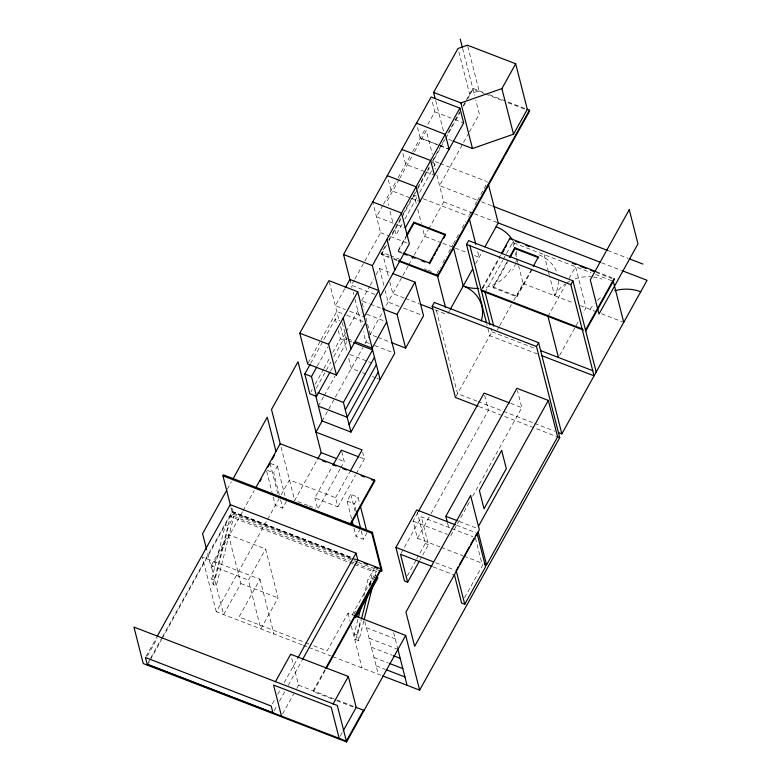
<?xml version="1.0" encoding="UTF-8"?>
<svg xmlns="http://www.w3.org/2000/svg" width="781" height="781" viewBox="0 0 781 781"><rect width="100%" height="100%" fill="white"/><g stroke="black" fill="none" stroke-linecap="round" stroke-linejoin="round"><path stroke-width="0.59" stroke-dasharray="3.9 2.93" d="M211.719 578.946L225.416 524.627L228.569 525.838L233.812 516.378L216.298 585.799L213.154 584.588L211.719 578.946L214.863 580.156L228.569 525.838M213.154 584.588L230.668 515.167L349.527 561.002M363.897 620.758L358.85 640.762L355.706 639.541L354.262 633.899L358.137 618.552M363.8 596.118L367.968 579.58L373.22 570.13L376.364 571.341L374.577 578.399M355.706 639.541L360.754 619.548M369.354 585.418L373.22 570.13M358.85 640.762L357.405 635.119L361.281 619.763M370.223 584.344L371.112 580.8L367.968 579.58M558.347 280.721A35.496 30.81 -14.3 0 1 554.578 295.638L549.473 275.732M382.895 205.208L376.481 216.767L396.436 224.459M383.481 204.153L397.47 178.937M398.056 177.883L412.056 152.666M412.641 151.612L425.508 128.65M427.842 124.452L434.841 111.839L431.639 99.294M227.281 489.209L231.391 481.789M399.14 179.493L387.337 200.766L388.538 205.481M399.735 178.429L413.901 152.891M414.496 151.826L426.299 130.554L432.313 154.14M344.655 288.902L335.332 305.713L345.309 309.569M308.212 362.911L320.454 340.838M321.04 339.794L336.787 311.414L345.651 314.841M354.31 280.018L351.391 285.27L376.891 295.101M354.896 278.963L380.552 232.728L372.703 201.947M146.018 656.47L156.62 637.355M147.365 656.089L157.42 637.979M310.653 363.399L335.322 318.951L339.794 320.679M148.351 662.239L150.147 658.998M150.704 658.002L161.931 637.765M162.487 636.769L232.025 511.448L353.608 558.327M147.424 665.158L149.776 660.911M150.372 659.857L161.56 639.688M162.145 638.624L232.24 512.307L356.771 560.319M353.354 564.019L231.088 516.885L233.207 513.058L231.732 507.279M317.369 365.986L327.932 346.94M389.221 257.545L381.304 254.489L381.079 253.63L385.218 246.161M388.772 239.767L389.953 237.639M392.326 233.373L400.604 218.446M402.976 214.179L414.809 192.848M417.767 187.518L429.013 167.261M432.557 160.866L443.803 140.6M447.943 133.141L452.677 124.609M455.04 120.342L459.775 111.81M463.231 105.601L465.691 101.149M466.286 100.085L472.798 88.351L484.689 92.939M381.304 254.489L386.624 244.892M388.84 240.899L401.414 218.231M402.01 217.167L417.054 190.047M417.64 189.002L430.409 165.982M431.005 164.918L445.199 139.321M445.795 138.257L459.989 112.669M463.543 106.275L465.32 103.072M467.682 98.806L473.013 89.21L484.327 93.574M228.403 534.653L240.86 583.524L223.63 614.579L211.173 565.698L228.403 534.653L265.618 548.994L278.075 597.875L260.844 628.92L248.387 580.049L265.618 548.994M242.461 511.75L211.3 567.904L206.877 550.537M243.057 510.686L254.225 490.556M401.951 224.332L396.055 234.964L394.551 229.067M404.909 219.012L416.712 197.73M419.67 192.409L431.473 171.137M433.836 166.88L435.017 164.752L433.514 158.855M311.014 391.701L312.185 389.582M315.124 384.291L323.344 369.472M323.93 368.417L329.807 357.835M332.745 352.543L340.379 338.788L338.29 330.617M361.613 300.773L369.706 286.188M370.282 285.143L373.757 278.895M376.071 274.727L379.537 268.479L391.711 273.174M345.651 332.862L343.318 337.07L346.647 338.349M346.237 331.808L357.903 310.799L361.222 312.078M316.344 388.167L330.929 361.896M333.838 356.644L343.757 338.778L347.086 340.057M279.383 495.174L273.682 472.788L277.392 466.101L271.105 463.68M330.646 371.004L334.17 364.659M334.756 363.595L347.086 341.375L342.029 321.538M402.615 253.425L398.115 251.687L397.9 250.838L406.149 235.979M398.115 251.687L406.364 236.828M468.805 132.975L439.576 185.653L477.064 200.112M469.391 131.921L479.329 114.006L475.746 99.948M318.375 406.14L323.627 396.68M324.213 395.635L335.283 375.661M302.159 644.852L216.288 611.748L267.024 520.312M267.619 519.248L279.061 498.61M281.189 494.793L289.448 479.905L335.566 497.692L337.89 506.81L314.831 497.917L331.915 467.136M322.153 420.959L362.97 347.399M365.049 343.669L369.188 336.201M369.774 335.137L408.131 266.018M408.727 264.954L413.549 256.266M414.135 255.192L428.095 230.044M428.671 228.999L443.715 201.898L436.54 173.763M273.252 497.058L275.351 505.297L282.693 508.128L286.402 501.441M307.851 505.502L294.671 500.426L317.057 460.087M216.288 611.748L202.338 557.019L259.995 579.248L239.054 616.99L304.522 642.236M436.872 273.594L440.406 267.219M442.759 262.972L446.293 256.607M448.645 252.361L452.775 244.931M453.361 243.867L459.843 232.191M462.196 227.945L465.73 221.579M469.254 215.224L472.72 208.976M475.033 204.807L476.771 201.674M477.347 200.639L480.237 195.426M480.823 194.381L487.764 181.875M340.116 468.981L317.74 509.319L314.831 497.917M340.711 467.917L344.245 461.551L341.336 450.149M335.566 497.692L349.703 472.212M337.89 506.81L355.56 474.965M356.156 473.901L364.395 459.043L362.657 452.199M447.913 313.571L449.68 310.379M475.6 263.675L483.185 250.018M351.557 518.75L347.057 501.08L350.767 494.393L358.108 497.224L359.904 504.292M356.195 510.979L354.398 503.911L358.108 497.224M482.365 287.808L500.475 255.172M482.59 288.658L500.113 257.076M485.079 292.182L502.681 260.473M503.267 259.419L512.648 242.5L591.08 272.745M532.212 269.396L516.934 296.926L493.25 287.789L493.026 286.93L507.133 261.528M493.25 287.789L507.933 261.323M367.119 532.564L363.399 539.251L356.068 536.42L359.777 529.733M272.393 703.906L275.342 698.595M277.694 694.348L280.047 690.101M284.177 682.672L297.131 659.32M274.141 710.739L277.079 705.438M279.442 701.192L284.743 691.634M288.277 685.269L301.817 660.853M455.958 396.533L491.874 331.808L490.985 328.293M282.644 713.854L293.851 693.674M296.79 688.354L298.567 685.171L290.678 654.244M497.302 330.051L499.059 326.878M499.645 325.823L511.379 304.688M513.722 300.46L523.104 283.542L518.623 265.96M516.934 296.926L516.719 296.067L531.402 269.601M355.384 616.033L348.043 613.202L327.102 650.934L310.174 644.413M354.486 564.458L372.596 571.438L373.66 569.534M352.231 614.813L376.364 571.341M353.832 614.442L355.57 611.308M369.462 586.267L374.675 576.876L374.236 575.167L377.379 576.388M324.964 669.6L313.191 690.814L313.406 691.663L335.771 700.284M313.406 691.663L325.765 669.395M440.094 546.973L417.415 538.236L413.051 521.132L417.786 512.6M401.092 553.26L421.32 516.807L450.559 528.083M417.415 538.236L430.438 514.767M431.024 513.693L488.447 410.22L484.669 395.401M547.979 316.432L566.157 283.659M569.095 278.378L575.548 266.751L586.004 307.792L583.075 313.074M407.379 575.812L416.048 560.192M416.624 559.147L425.294 543.517L417.318 512.209M419.768 560.358L422.082 556.189M422.658 555.154L428.437 544.738L421.32 516.807M450.793 535.678L470.328 500.475M472.69 496.208L521.825 407.662L517.471 390.568M340.301 736.083L342.654 731.836M559.616 355.355L578.965 320.474M464.51 597.836L482.424 565.551L475.307 537.621M554.569 295.638L554.559 295.667A35.496 30.801 -14.3 0 1 564.829 284.245M489.179 94.667L525.057 108.51M485.46 94.013L503.579 100.993M508.109 102.741L525.086 109.291M434.841 111.839L453.683 119.102M454.796 119.532L463.66 122.949M448.636 139.35L452.043 140.658M420.217 137.954L439.068 145.217M440.172 145.647L449.046 149.064M439.107 145.373L420.256 138.11L416.478 123.291M440.211 145.803L449.085 149.23M438.932 163.053L433.25 160.857L435.339 169.067M440.064 163.483L486.622 181.436M424.483 171.488L405.642 164.225L401.864 149.405M425.596 171.918L434.461 175.334M481.604 201.859L491.835 205.803M607.706 250.486L628.158 258.365M443.715 201.898L473.247 213.291M474.37 213.721L498.219 222.917M601.624 262.787L620.934 270.236M416.439 196.129L414.164 195.25L416.556 204.632M423.253 198.755L468.678 216.269M409.908 197.759L391.056 190.496L387.278 175.676M411.021 198.189L419.885 201.605M595.981 271.544L611.855 277.665M596.206 272.393L612.07 278.514M595.522 274.453L613.28 281.297M397.549 224.889L405.31 227.876M441.665 242.862L424.63 236.292L422.541 228.081M442.798 243.301L454.151 247.675M455.284 248.114L466.647 252.488M474.594 255.553L479.134 257.31L477.64 251.443M523.104 283.542L573.644 303.028M580.39 305.625L594.888 311.219M601.546 313.786L623.746 322.338M380.552 232.728L389.416 236.145M390.529 236.575L407.155 242.989M493.026 286.93L516.719 296.067M397.9 250.838L402.391 252.566M389.172 255.202L382.358 252.575L388.635 277.196M390.305 255.641L402.801 260.454M424.376 268.771L426.651 269.65M427.783 270.089L433.465 272.276M381.079 253.63L389.006 256.685M393.536 258.433L396.933 259.741M393.751 259.282L397.148 260.6M404.177 297.991L392.823 293.617L389.836 281.892M405.31 298.43L418.938 303.682M434.841 309.813L447.328 314.626M491.874 331.808L534.956 348.414M537.367 353.988L489.755 335.625L486.778 323.939M399.179 306.377L388.108 302.11L385.15 290.512M403.611 308.085L421.32 314.919M362.726 301.193L369.364 303.76M370.477 304.18L381.548 308.456M366.767 314.216L386.722 321.909M349.742 311.277L364.151 316.832M346.764 315.26L364.502 322.104M376.832 336.962L370.184 334.395L366.055 318.16M377.936 337.382L390.119 342.078M369.218 343.425L365.889 342.146L363.224 331.691M374.763 345.563L392.501 352.407M347.76 338.778L353.295 340.916M348.189 340.487L352.621 342.195M510.725 403.386L521.825 407.662M340.379 338.788L347.086 341.375M476.82 401.092L457.549 393.663L436.091 309.481M477.962 401.532L533.511 422.951M534.643 423.39L555.047 431.258M349.751 354.447L367.49 361.291M368.603 361.72L371.922 362.999M479.241 406.667L557.634 436.891M357.962 370.985L351.313 368.417L348.404 357.015M362.394 372.693L365.723 373.972M372.381 376.54L375.7 377.819M376.813 378.248L380.142 379.527M360.002 457.344L364.395 459.043M338.749 459.433L344.245 461.551M459.326 521.503L477.298 528.425M456.524 525.242L475.854 532.691M451.682 528.512L473.052 536.752M413.051 521.132L447.464 534.399M267.395 470.367L273.682 472.788M347.057 501.08L354.398 503.911M441.226 547.413L462.782 555.721M463.914 556.16L483.195 563.599M425.294 543.517L428.437 544.738M308.954 505.932L315.544 508.47M435.72 562.74L455.05 570.189M433.123 566.879L454.493 575.119M231.996 511.516L353.246 558.259M354.379 558.698L357.776 560.006M233.207 513.058L353.656 559.499M357.669 562.203L232.679 514.015L230.834 506.947M358.342 562.466L374.714 568.773M375.846 569.212L380.396 570.97M350.649 561.441L354.047 562.75M355.179 563.189L372.166 569.73L372.596 571.438M211.173 565.698L248.387 580.049M366.406 627.748L395.225 638.858M240.86 583.524L278.075 597.875M369.071 638.233L396.787 648.923M354.262 633.899L357.405 635.119M371.365 647.205L392.423 655.327M373.982 657.485L388.391 663.04M376.11 665.832L384.984 669.258M305.654 642.665L309.042 643.974M303.292 645.291L307.802 647.029M308.934 647.469L331.515 656.167M332.638 656.606L381.567 675.467M298.567 685.171L354.564 706.766M336.894 700.723L354.779 707.615M544.093 254.626L547.979 269.875M548.282 271.046L549.18 274.561M467.76 46.352L479.085 90.781L469.615 94.091L458.886 51.995M512.648 242.5L513.839 247.196M515.333 253.054L516.827 258.921M517.129 260.093L518.33 264.779M462.616 48.422L474.555 95.262M435.691 100.622L443.735 132.184M417.757 209.328L421.34 223.395M390.041 211.378L393.351 224.352M447.591 523.143L449.046 528.844M379.537 268.479L383.969 285.875M362.208 303.087L363.985 310.047M349.908 279.442L351.977 287.574M353.168 292.221L353.754 294.544M354.935 299.182L361.749 325.892M329.231 281.775L339.179 320.815M340.653 326.614L347.242 352.456M335.322 318.951L336.806 324.789M393.644 632.649L397.9 649.343M361.3 531.002L363.399 539.251M350.767 494.393L355.277 512.063M353.969 528.181L356.068 536.42M364.815 621.539L378.238 674.188M348.043 613.202L350.122 621.354M351.304 626.011L361.993 667.921M281.072 447.054L294.671 500.426M277.392 466.101L284.899 495.554M280.584 499.889L282.693 508.128M270.06 463.279L277.86 493.904M266.643 471.138L272.052 492.342M259.995 579.248L273.936 633.967M230.649 515.177L231.088 516.885M510.579 269.435A35.506 30.81 -14.3 0 1 482.238 288.052M516.446 251.082A37.878 32.87 -14.3 0 1 516.622 257.554M516.505 258.638A37.878 32.87 -14.3 0 1 515.929 261.889M515.655 262.963A37.878 32.87 -14.3 0 1 512.678 270.246M513.01 240.929A37.878 32.87 -14.3 0 1 515.538 246.874M566.723 282.956A35.496 30.801 -14.3 0 1 569.71 281.238M575.011 278.954A35.496 30.801 -14.3 0 1 590.953 276.757M593.228 276.972A35.496 30.801 -14.3 0 1 601.907 279.139M539.007 254.889A35.496 30.81 -14.3 0 1 557.243 273.76M590.202 309.403A37.878 32.87 -14.3 0 1 594.156 303.692M597.436 300.265A37.878 32.87 -14.3 0 1 601.165 297.219"/><path stroke-width="1.17" d="M358.44 617.371L360.822 607.921M361.583 618.581L367.246 596.147M364.19 619.577L372.508 586.638M365.606 322.533L336.455 375.075L307.626 363.966L299.777 333.184L328.938 280.633L357.766 291.752L380.142 379.527M350.23 280.711L343.542 254.489L416.439 123.134L445.307 134.4L459.882 108.129L431.063 97.02L416.478 123.291M435.095 98.279L433.601 92.431L457.988 48.49L467.458 45.181L515.675 63.769L527.302 109.369L513.517 134.205L472.485 148.536L453.175 141.097M230.62 505.912L222.946 475.824L223.473 474.868L372.322 532.261L382.055 570.452L381.528 571.409L371.795 533.218L372.322 532.261M226.695 490.263L202.582 533.706L206.584 549.385M232.572 479.671L267.258 417.152L275.976 451.35M345.241 287.857L349.908 279.442L378.736 290.561L364.151 316.832M157.206 636.3L230.249 504.672L356.038 553.173L357.776 560.006L302.413 659.789M330.051 372.059L316.549 396.406L309.842 393.819L304.785 373.982L310.067 364.454M336.455 375.075L328.606 344.294L357.766 291.752M315.758 395.879L322.153 420.959L350.981 432.078L394.717 353.256L372.371 265.608L445.268 134.244L449.085 149.23M316.549 396.406L311.492 376.569L316.774 367.041M255.748 487.813L280.223 443.715L374.558 480.081L374.782 480.94L350.884 523.992M260.044 481.321L261.205 479.222M267.932 467.097L270.06 463.279M272.276 459.267L274.609 455.069M405.31 227.876L463.66 122.949L459.882 108.129M406.735 234.915L413.803 222.175L445.248 234.3L445.473 235.159L414.028 223.034L413.803 222.175M406.95 235.774L414.028 223.034M380.22 296.389L409.381 243.838L401.532 213.057L372.703 201.947M433.601 92.431L460.858 102.946L501.89 88.614L515.675 63.769M322.455 420.412L315.954 432.137L362.072 449.924L350.288 471.148M386.722 321.909L372.146 348.18L355.511 341.766M350.981 432.078L343.425 402.44L372.586 349.888L353.734 342.625M391.222 342.508L405.622 348.062L397.051 314.431L414.965 282.136L392.823 273.604M317.652 459.023L321.186 452.658L298.01 361.74L271.505 409.508L280.477 444.711M345.309 409.849L374.47 357.298M433.104 257.447L429.57 263.812L429.345 262.963L445.248 234.3M434.275 255.328L435.456 253.2M436.638 251.082L437.809 248.954M438.99 246.835L440.172 244.707M443.706 238.342L444.877 236.213M376.364 364.707L347.203 417.259L318.375 406.14M349.087 424.669L378.248 372.117M398.281 261.03L437.907 276.308L437.682 275.449L529.401 110.18L527.136 109.311M333.087 465.007L341.336 450.149L358.909 456.924M437.907 276.308L529.616 111.039L529.401 110.18M405.622 348.062L423.536 315.768L414.965 282.136M478.109 406.227L455.43 397.49L432.186 306.289L434.304 302.462L538.607 342.674L561.851 433.875L558.444 432.567M486.475 322.768L466.511 244.424L468.629 240.607L572.932 280.818L596.176 372.02M450.276 309.325L472.651 268.986M484.923 246.884L498.219 222.917L488.359 184.218M374.558 480.081L350.083 524.188L343.269 521.562M501.646 253.064L509.827 238.322L595.981 271.544M501.861 253.913L504.204 249.705M505.366 247.597L506.537 245.498M509.476 257.291L514.767 247.762L538.451 256.9L533.169 266.428M510.286 257.086L514.982 248.622L514.767 247.762M275.351 681.872L290.678 654.244L348.336 676.473L356.214 707.401L343.25 730.772M297.717 658.256L356.038 553.173M325.55 668.536L380.874 568.841L357.015 559.645M326.36 668.331L381.089 569.691M356.4 616.697L377.819 578.096L377.379 576.388M419.192 561.402L407.633 582.236L404.49 581.015L395.918 547.393L416.722 509.895L455.391 524.803M418.382 511.535L484.093 393.116L509.622 402.957M333.009 704.101L348.336 676.473M382.67 675.897L419.641 690.15L559.733 437.702L536.479 346.5L538.607 342.674M541.907 355.736L594.058 375.837L570.813 284.645L572.932 280.818M447.308 522.001L445.853 516.3L516.885 388.284L548.33 400.409L557.634 436.891L486.592 564.907L484.327 564.028M355.677 707.195L363.507 710.212L346.364 741.091L147.209 664.309L272.959 712.868L271.212 706.024L145.432 657.524L147.424 665.158M346.588 741.95L337.285 705.468L133.932 627.065L143.235 663.547L346.588 741.95L405.69 635.431L354.545 615.711M585.496 330.129L614.12 278.534L614.344 279.393L585.711 330.978M478.48 526.296L548.33 400.409M456.768 569.583L458.496 566.459M459.658 564.38L469.479 546.671M470.64 544.591L474.106 538.343M475.258 536.254L476.42 534.175M454.493 575.119L461.61 603.049L464.763 604.26L485.567 566.762L476.996 533.13M561.851 433.875L647.068 280.301L622.076 270.665M401.864 149.405L430.692 160.515L434.461 175.334M492.967 206.243L607.706 250.486M629.291 258.804L642.929 264.056M387.278 175.676L416.107 186.786L419.885 201.605M498.239 222.927L600.491 262.348M515.714 241.358L519.111 242.676M525.916 245.293L529.313 246.611M572.395 263.217L575.792 264.525M580.332 266.282L586.004 268.459M590.534 270.206L593.931 271.524M514.982 248.622L538.675 257.75M466.511 244.424L570.813 284.645M403.513 253.005L429.345 262.963M403.738 253.854L407.106 255.153M411.597 256.89L414.965 258.189M421.701 260.786L425.069 262.084M481.203 289.907L582.099 328.811M481.418 290.766L583.495 330.119M399.198 260.61L437.682 275.449M343.542 254.489L372.371 265.608M432.186 306.289L536.479 346.5M420.071 304.121L432.567 308.934M540.472 350.542L592.847 370.731M382.651 308.876L397.051 314.431M299.777 333.184L328.606 344.294M557.458 436.823L559.733 437.702M304.785 373.982L311.492 376.569M317.926 392.599L343.425 402.44M321.186 452.658L336.552 458.584M322.494 460.78L325.902 462.098M332.726 464.724L336.133 466.042M342.957 468.668L346.364 469.986M361.134 475.678L364.551 476.996M371.365 479.622L374.782 480.94M445.853 516.3L457.08 520.634M256.881 488.252L276.201 495.701M278.475 496.579L286.432 499.645M288.706 500.523L340.994 520.683M222.946 475.824L371.795 533.218M395.918 547.393L433.445 561.861M432 566.44L400.516 554.305L407.633 582.236M364.044 563.121L367.46 564.438M374.275 567.065L377.682 568.383M393.536 655.757L400.184 658.315M389.504 663.469L402.811 668.595M386.087 669.678L404.939 676.951M613.28 281.297L623.746 322.338M501.89 88.614L513.517 134.205M547.979 316.432L558.444 357.473M500.767 161.765L500.992 162.624M460.224 39.05L462.313 47.25M509.827 238.322L510.042 239.181M460.858 102.946L472.485 148.536M469.274 218.612L475.844 244.414M485.079 292.182L493.748 326.185M469.82 245.283L490.087 324.789M453.37 247.274L463.231 285.973A35.506 30.81 -14.3 0 1 481.272 320.932M437.165 274.766L445.531 307.597M478.197 531.959L486.592 564.907M386.956 239.337L394.795 270.109M456.192 570.628L464.763 604.26M343.181 318.023L351.03 348.804M405.69 635.431L419.641 690.15M397.9 649.343L407.067 685.298M360.51 506.644L366.514 530.211M356.497 512.16L360.705 528.649M352.163 521.112L353.061 524.647M355.384 616.033L355.814 617.742M363.507 710.212L363.721 711.061M339.12 738.211L331.232 707.283L273.584 685.054L281.463 715.982M478.782 288.374A35.506 30.81 -14.3 0 1 463.231 285.973M496.101 226.734A37.878 32.87 -14.3 0 1 512.463 239.992M614.862 290.698A37.878 32.87 -14.3 0 1 640.703 291.772M470.621 495.564L405.944 612.109L414.662 646.307L479.329 529.762L470.621 495.564M629.261 209.669L590.29 279.891L599.007 314.089L637.979 243.867L629.261 209.669M501.666 450.422L479.397 490.546L484.044 508.792L506.313 468.668L501.666 450.422"/></g></svg>
